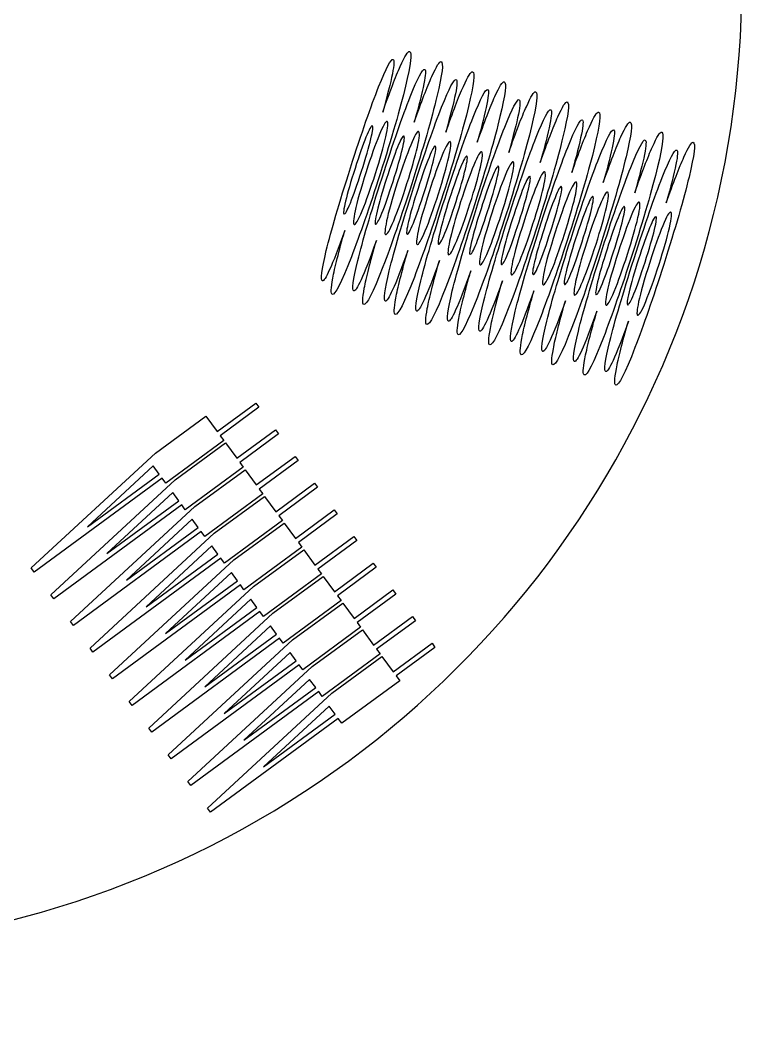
# Model space of a CAD drawing. Extents: x 6.4 to 97.6, y 202.3 to 293.5.
# Drawn here: x 64.9 to 97.62, y 202.32 to 247.92 of the extents above; entities that cross this region are included whole.
import ezdxf

# ---------------------------------------------------------------- set-up
doc = ezdxf.new("R2010")
doc.units = 0
doc.layers.add('Ebene_1', color=7, linetype='CONTINUOUS')

msp = doc.modelspace()

# ---------------------------------------------------------------- linework, layer by layer
at = {"layer": 'Ebene_1', "color": 7}
for p, q in [((79.587133, 239.126934), (79.587133, 239.126934)), ((79.587133, 239.126934), (79.587133, 239.126934)), ((80.036645, 238.655958), (80.036645, 238.655958)), ((80.036645, 238.655958), (80.036645, 238.655958)), ((81.015738, 238.66989), (81.015738, 238.66989)), ((79.620682, 238.386388), (79.620682, 238.386388)), ((79.620682, 238.386388), (79.620682, 238.386388)), ((81.46525, 238.198914), (81.46525, 238.198914)), ((82.444342, 238.212846), (82.444342, 238.212846)), ((81.049287, 237.929344), (81.049287, 237.929344)), ((82.893853, 237.74187), (82.893853, 237.74187)), ((83.872946, 237.755802), (83.872946, 237.755802)), ((82.477891, 237.4723), (82.477891, 237.4723)), ((84.322457, 237.284827), (84.322457, 237.284827)), ((85.30155, 237.298758), (85.30155, 237.298758)), ((83.906495, 237.015257), (83.906495, 237.015257)), ((85.751062, 236.827783), (85.751062, 236.827783)), ((86.730155, 236.841715), (86.730155, 236.841715)), ((85.335099, 236.558213), (85.335099, 236.558213)), ((87.179666, 236.370739), (87.179666, 236.370739)), ((88.158759, 236.384671), (88.158759, 236.384671)), ((86.763704, 236.101169), (86.763704, 236.101169)), ((88.60827, 235.913695), (88.60827, 235.913695)), ((89.587363, 235.927627), (89.587363, 235.927627)), ((88.192308, 235.644125), (88.192308, 235.644125)), ((90.036874, 235.456652), (90.036874, 235.456652)), ((91.015967, 235.470583), (91.015967, 235.470583)), ((89.620911, 235.187082), (89.620911, 235.187082)), ((91.465478, 234.999608), (91.465478, 234.999608)), ((92.444572, 235.013539), (92.444572, 235.013539)), ((91.049515, 234.730038), (91.049515, 234.730038)), ((92.894083, 234.542564), (92.894083, 234.542564)), ((92.478121, 234.272994), (92.478121, 234.272994)), ((73.830124, 229.261813), (75.588928, 230.551861)), ((73.830124, 229.261813), (75.588928, 230.551861)), ((75.724254, 230.367362), (73.96545, 229.077315)), ((75.724254, 230.367362), (73.96545, 229.077315)), ((75.588928, 230.551861), (75.724254, 230.367362)), ((75.588928, 230.551861), (75.724254, 230.367362)), ((71.039954, 228.283675), (73.320598, 229.956482)), ((71.039954, 228.283675), (73.320598, 229.956482)), ((73.320598, 229.956482), (73.830124, 229.261813)), ((73.320598, 229.956482), (73.830124, 229.261813)), ((73.96545, 229.077315), (74.127074, 228.856962)), ((73.96545, 229.077315), (74.127074, 228.856962)), ((74.717248, 228.052341), (76.476052, 229.342389)), ((76.611378, 229.15789), (74.852573, 227.867843)), ((76.476052, 229.342389), (76.611378, 229.15789)), ((74.127074, 228.856962), (71.498535, 226.928982)), ((74.127074, 228.856962), (71.498535, 226.928982)), ((71.927077, 227.074203), (74.207721, 228.74701)), ((74.207721, 228.74701), (74.717248, 228.052341)), ((65.403885, 223.080186), (71.039954, 228.283675)), ((65.403885, 223.080186), (71.039954, 228.283675)), ((75.604371, 226.842869), (77.363175, 228.132917)), ((77.363175, 228.132917), (77.498501, 227.948418)), ((70.927099, 227.708057), (67.944901, 224.945119)), ((70.927099, 227.708057), (67.944901, 224.945119)), ((71.201586, 227.333832), (70.927099, 227.708057)), ((71.201586, 227.333832), (70.927099, 227.708057)), ((75.014198, 227.64749), (72.385659, 225.71951)), ((72.814201, 225.864732), (75.094845, 227.537538)), ((74.852573, 227.867843), (75.014198, 227.64749)), ((75.094845, 227.537538), (75.604371, 226.842869)), ((77.498501, 227.948418), (75.739697, 226.658371)), ((71.336911, 227.149334), (65.538663, 222.896434)), ((71.336911, 227.149334), (65.538663, 222.896434)), ((67.944901, 224.945119), (71.201586, 227.333832)), ((67.944901, 224.945119), (71.201586, 227.333832)), ((71.498535, 226.928982), (71.336911, 227.149334)), ((71.498535, 226.928982), (71.336911, 227.149334)), ((66.291009, 221.870714), (71.927077, 227.074203)), ((75.739697, 226.658371), (75.901321, 226.438018)), ((76.491495, 225.633396), (78.250299, 226.923444)), ((78.385625, 226.738946), (76.626821, 225.448898)), ((78.250299, 226.923444), (78.385625, 226.738946)), ((71.814223, 226.498585), (68.832025, 223.735647)), ((72.088709, 226.12436), (71.814223, 226.498585)), ((75.901321, 226.438018), (73.272783, 224.510038)), ((73.701325, 224.655259), (75.981969, 226.328066)), ((75.981969, 226.328066), (76.491495, 225.633396)), ((72.224035, 225.939862), (66.425787, 221.686962)), ((67.178132, 220.661242), (72.814201, 225.864732)), ((68.832025, 223.735647), (72.088709, 226.12436)), ((72.385659, 225.71951), (72.224035, 225.939862)), ((77.378618, 224.423925), (79.137422, 225.713973)), ((79.137422, 225.713973), (79.272748, 225.529474)), ((72.701346, 225.289113), (69.719148, 222.526175)), ((72.975833, 224.914888), (72.701346, 225.289113)), ((76.626821, 225.448898), (76.788445, 225.228546)), ((79.272748, 225.529474), (77.513944, 224.239427)), ((69.719148, 222.526175), (72.975833, 224.914888)), ((76.788445, 225.228546), (74.159907, 223.300565)), ((74.588448, 223.445788), (76.869092, 225.118594)), ((76.869092, 225.118594), (77.378618, 224.423925)), ((73.111158, 224.73039), (67.31291, 220.477491)), ((68.065257, 219.451769), (73.701325, 224.655259)), ((73.272783, 224.510038), (73.111158, 224.73039)), ((78.265742, 223.214452), (80.024546, 224.5045)), ((80.024546, 224.5045), (80.159872, 224.320002)), ((73.58847, 224.079641), (70.606272, 221.316703)), ((73.862957, 223.705416), (73.58847, 224.079641)), ((77.675568, 224.019074), (75.04703, 222.091094)), ((75.475572, 222.236315), (77.756216, 223.909122)), ((77.513944, 224.239427), (77.675568, 224.019074)), ((77.756216, 223.909122), (78.265742, 223.214452)), ((80.159872, 224.320002), (78.401068, 223.029954)), ((73.998283, 223.520917), (68.200034, 219.268018)), ((68.95238, 218.242298), (74.588448, 223.445788)), ((70.606272, 221.316703), (73.862957, 223.705416)), ((74.159907, 223.300565), (73.998283, 223.520917)), ((65.538663, 222.896434), (65.403885, 223.080186)), ((65.538663, 222.896434), (65.403885, 223.080186)), ((78.401068, 223.029954), (78.562692, 222.809602)), ((79.152866, 222.004981), (80.91167, 223.295029)), ((81.046995, 223.11053), (79.288191, 221.820483)), ((80.91167, 223.295029), (81.046995, 223.11053)), ((74.475593, 222.87017), (71.493396, 220.107231)), ((74.75008, 222.495944), (74.475593, 222.87017)), ((78.562692, 222.809602), (75.934153, 220.881621)), ((76.362695, 221.026844), (78.643339, 222.699651)), ((78.643339, 222.699651), (79.152866, 222.004981)), ((74.885406, 222.311446), (69.087157, 218.058547)), ((69.839504, 217.032825), (75.475572, 222.236315)), ((71.493396, 220.107231), (74.75008, 222.495944)), ((75.04703, 222.091094), (74.885406, 222.311446)), ((80.03999, 220.795508), (81.798794, 222.085556)), ((81.798794, 222.085556), (81.934119, 221.901058)), ((66.425787, 221.686962), (66.291009, 221.870714)), ((75.362717, 221.660697), (72.38052, 218.897759)), ((75.637204, 221.286472), (75.362717, 221.660697)), ((79.288191, 221.820483), (79.449815, 221.60013)), ((81.934119, 221.901058), (80.175315, 220.61101)), ((72.38052, 218.897759), (75.637204, 221.286472)), ((79.449815, 221.60013), (76.821277, 219.67215)), ((77.249819, 219.817371), (79.530463, 221.490178)), ((79.530463, 221.490178), (80.03999, 220.795508)), ((75.77253, 221.101973), (69.974281, 216.849074)), ((70.726627, 215.823354), (76.362695, 221.026844)), ((75.934153, 220.881621), (75.77253, 221.101973)), ((80.927114, 219.586036), (82.685918, 220.876084)), ((82.685918, 220.876084), (82.821243, 220.691585)), ((67.31291, 220.477491), (67.178132, 220.661242)), ((76.24984, 220.451226), (73.267643, 217.688287)), ((76.524327, 220.077), (76.24984, 220.451226)), ((80.336939, 220.390658), (77.708401, 218.462677)), ((78.136943, 218.607898), (80.417587, 220.280705)), ((80.175315, 220.61101), (80.336939, 220.390658)), ((80.417587, 220.280705), (80.927114, 219.586036)), ((82.821243, 220.691585), (81.062439, 219.401538)), ((76.659653, 219.892502), (70.861405, 215.639603)), ((71.613751, 214.613882), (77.249819, 219.817371)), ((73.267643, 217.688287), (76.524327, 220.077)), ((76.821277, 219.67215), (76.659653, 219.892502)), ((68.200034, 219.268018), (68.065257, 219.451769)), ((81.062439, 219.401538), (81.224063, 219.181186)), ((81.814237, 218.376564), (83.573041, 219.666612)), ((83.708367, 219.482114), (81.949562, 218.192066)), ((83.573041, 219.666612), (83.708367, 219.482114)), ((77.136964, 219.241753), (74.154767, 216.478815)), ((77.411451, 218.867528), (77.136964, 219.241753)), ((81.224063, 219.181186), (78.595525, 217.253205)), ((79.024066, 217.398427), (81.30471, 219.071234)), ((81.30471, 219.071234), (81.814237, 218.376564)), ((77.546777, 218.68303), (71.748529, 214.43013)), ((72.500875, 213.404409), (78.136943, 218.607898)), ((74.154767, 216.478815), (77.411451, 218.867528)), ((77.708401, 218.462677), (77.546777, 218.68303)), ((69.087157, 218.058547), (68.95238, 218.242298)), ((78.024088, 218.032281), (75.041891, 215.269342)), ((78.298575, 217.658055), (78.024088, 218.032281)), ((82.111186, 217.971714), (79.482648, 216.043734)), ((81.949562, 218.192066), (82.111186, 217.971714)), ((75.041891, 215.269342), (78.298575, 217.658055)), ((78.433901, 217.473557), (72.635653, 213.220658)), ((73.387998, 212.194938), (79.024066, 217.398427)), ((78.595525, 217.253205), (78.433901, 217.473557)), ((69.974281, 216.849074), (69.839504, 217.032825)), ((78.911211, 216.822809), (75.929014, 214.059871)), ((79.185698, 216.448584), (78.911211, 216.822809)), ((79.321024, 216.264086), (73.522776, 212.011186)), ((75.929014, 214.059871), (79.185698, 216.448584)), ((79.482648, 216.043734), (79.321024, 216.264086)), ((70.861405, 215.639603), (70.726627, 215.823354)), ((71.748529, 214.43013), (71.613751, 214.613882)), ((72.635653, 213.220658), (72.500875, 213.404409)), ((73.522776, 212.011186), (73.387998, 212.194938))]:
    msp.add_line(p, q, dxfattribs=at)
for points in [[(70.541068, 209.111516), (86.935258, 215.902212), (97.624554, 231.899874), (97.624554, 249.644817)], [(82.136593, 245.823306), (82.346734, 246.292949), (82.48735, 246.516398), (82.558442, 246.493654)], [(82.136593, 245.823306), (82.346734, 246.292949), (82.48735, 246.516398), (82.558442, 246.493654)], [(82.558442, 246.493654), (82.675773, 246.456117), (82.612896, 245.930973), (82.36981, 244.918223)], [(82.558442, 246.493654), (82.675773, 246.456117), (82.612896, 245.930973), (82.36981, 244.918223)], [(81.153442, 244.892129), (81.497692, 245.755075), (81.717212, 246.171385), (81.812002, 246.14106)], [(81.153442, 244.892129), (81.497692, 245.755075), (81.717212, 246.171385), (81.812002, 246.14106)], [(81.337031, 243.751263), (81.662365, 244.670591), (81.928886, 245.361272), (82.136593, 245.823306)], [(81.337031, 243.751263), (81.662365, 244.670591), (81.928886, 245.361272), (82.136593, 245.823306)], [(81.812002, 246.14106), (81.870956, 246.122199), (81.859038, 245.903714), (81.776246, 245.485605)], [(81.812002, 246.14106), (81.870956, 246.122199), (81.859038, 245.903714), (81.776246, 245.485605)], [(83.565197, 245.366262), (83.775338, 245.835905), (83.915955, 246.059354), (83.987047, 246.03661)], [(83.987047, 246.03661), (84.104378, 245.999073), (84.0415, 245.47393), (83.798415, 244.461179)], [(81.776246, 245.485605), (81.692876, 245.067678), (81.546471, 244.489564), (81.337031, 243.751263)], [(81.776246, 245.485605), (81.692876, 245.067678), (81.546471, 244.489564), (81.337031, 243.751263)], [(82.582046, 244.435085), (82.926297, 245.298031), (83.145817, 245.714341), (83.240606, 245.684016)], [(82.765635, 243.294219), (83.09097, 244.213547), (83.35749, 244.904228), (83.565197, 245.366262)], [(83.240606, 245.684016), (83.299561, 245.665155), (83.287642, 245.44667), (83.204851, 245.028562)], [(84.993801, 244.909218), (85.203942, 245.378861), (85.344559, 245.602311), (85.415651, 245.579567)], [(85.415651, 245.579567), (85.532981, 245.54203), (85.470104, 245.016886), (85.227019, 244.004135)], [(79.87749, 241.223469), (80.386308, 242.813905), (80.811625, 244.036792), (81.153442, 244.892129)], [(79.87749, 241.223469), (80.386308, 242.813905), (80.811625, 244.036792), (81.153442, 244.892129)], [(82.36981, 244.918223), (82.129159, 243.913081), (81.74712, 242.592461), (81.223695, 240.956364)], [(82.36981, 244.918223), (82.129159, 243.913081), (81.74712, 242.592461), (81.223695, 240.956364)], [(83.204851, 245.028562), (83.12148, 244.610635), (82.975075, 244.03252), (82.765635, 243.294219)], [(84.01065, 243.978041), (84.354901, 244.840987), (84.574421, 245.257298), (84.66921, 245.226972)], [(84.194239, 242.837175), (84.519574, 243.756503), (84.786094, 244.447184), (84.993801, 244.909218)], [(84.66921, 245.226972), (84.728165, 245.208111), (84.716246, 244.989627), (84.633455, 244.571518)], [(86.422405, 244.452174), (86.632546, 244.921817), (86.773162, 245.145267), (86.844254, 245.122523)], [(86.844254, 245.122523), (86.961585, 245.084986), (86.898708, 244.559842), (86.655623, 243.547091)], [(81.306095, 240.766425), (81.814913, 242.356861), (82.24023, 243.579748), (82.582046, 244.435085)], [(83.798415, 244.461179), (83.557763, 243.456037), (83.175725, 242.135417), (82.652299, 240.49932)], [(84.633455, 244.571518), (84.550084, 244.153591), (84.403679, 243.575477), (84.194239, 242.837175)], [(85.439254, 243.520998), (85.783504, 244.383944), (86.003025, 244.800254), (86.097814, 244.769929)], [(85.622843, 242.380131), (85.948177, 243.29946), (86.214698, 243.990141), (86.422405, 244.452174)], [(86.097814, 244.769929), (86.156768, 244.751068), (86.14485, 244.532583), (86.062059, 244.114474)], [(87.851009, 243.995131), (88.06115, 244.464774), (88.201767, 244.688223), (88.272859, 244.665479)], [(88.272859, 244.665479), (88.39019, 244.627942), (88.327313, 244.102798), (88.084227, 243.090047)], [(82.734699, 240.309381), (83.243516, 241.899818), (83.668833, 243.122704), (84.01065, 243.978041)], [(85.227019, 244.004135), (84.986367, 242.998993), (84.604329, 241.678374), (84.080903, 240.042277)], [(86.062059, 244.114474), (85.978688, 243.696547), (85.832283, 243.118433), (85.622843, 242.380131)], [(86.867858, 243.063954), (87.212109, 243.9269), (87.431629, 244.34321), (87.526419, 244.312885)], [(87.051448, 241.923088), (87.376782, 242.842416), (87.643303, 243.533097), (87.851009, 243.995131)], [(87.526419, 244.312885), (87.585373, 244.294024), (87.573454, 244.075539), (87.490663, 243.65743)], [(89.279614, 243.538087), (89.489755, 244.00773), (89.630372, 244.231179), (89.701464, 244.208435)], [(89.701464, 244.208435), (89.818794, 244.170898), (89.755917, 243.645754), (89.512832, 242.633003)], [(84.163302, 239.852337), (84.67212, 241.442774), (85.097437, 242.665661), (85.439254, 243.520998)], [(86.655623, 243.547091), (86.414971, 242.541949), (86.032933, 241.22133), (85.509507, 239.585233)], [(87.490663, 243.65743), (87.407293, 243.239503), (87.260887, 242.661389), (87.051448, 241.923088)], [(88.296463, 242.60691), (88.640714, 243.469856), (88.860234, 243.886166), (88.955023, 243.855841)], [(88.480052, 241.466044), (88.805387, 242.385372), (89.071907, 243.076053), (89.279614, 243.538087)], [(88.955023, 243.855841), (89.013977, 243.83698), (89.002059, 243.618495), (88.919268, 243.200386)], [(90.708218, 243.081043), (90.918359, 243.550686), (91.058975, 243.774135), (91.130067, 243.751391)], [(91.130067, 243.751391), (91.247398, 243.713855), (91.184521, 243.188711), (90.941435, 242.17596)], [(80.864398, 243.12233), (80.818737, 243.136937), (80.723895, 242.965953), (80.579873, 242.609376)], [(80.864398, 243.12233), (80.818737, 243.136937), (80.723895, 242.965953), (80.579873, 242.609376)], [(80.803553, 242.537816), (80.892667, 242.911959), (80.912949, 243.106797), (80.864398, 243.12233)], [(80.803553, 242.537816), (80.892667, 242.911959), (80.912949, 243.106797), (80.864398, 243.12233)], [(81.532833, 243.323704), (81.473301, 243.34275), (81.355016, 243.137323), (81.177978, 242.707424)], [(81.532833, 243.323704), (81.473301, 243.34275), (81.355016, 243.137323), (81.177978, 242.707424)], [(81.481603, 242.622868), (81.583959, 243.068273), (81.601035, 243.301885), (81.532833, 243.323704)], [(81.481603, 242.622868), (81.583959, 243.068273), (81.601035, 243.301885), (81.532833, 243.323704)], [(85.591907, 239.395294), (86.100725, 240.98573), (86.526042, 242.208617), (86.867858, 243.063954)], [(88.084227, 243.090047), (87.843576, 242.084906), (87.461537, 240.764286), (86.938112, 239.128189)], [(88.919268, 243.200386), (88.835897, 242.782459), (88.689492, 242.204345), (88.480052, 241.466044)], [(89.725067, 242.149866), (90.069317, 243.012812), (90.288838, 243.429123), (90.383627, 243.398797)], [(89.908656, 241.009), (90.23399, 241.928328), (90.500511, 242.619009), (90.708218, 243.081043)], [(90.383627, 243.398797), (90.442582, 243.379936), (90.430663, 243.161451), (90.347871, 242.743343)], [(92.136822, 242.623999), (92.346963, 243.093642), (92.487579, 243.317092), (92.558671, 243.294348)], [(92.558671, 243.294348), (92.676002, 243.256811), (92.613125, 242.731667), (92.370039, 241.718916)], [(80.579873, 242.609376), (80.437706, 242.260593), (80.271676, 241.789422), (80.081782, 241.195861)], [(80.579873, 242.609376), (80.437706, 242.260593), (80.271676, 241.789422), (80.081782, 241.195861)], [(81.177978, 242.707424), (81.000362, 242.277709), (80.803217, 241.724217), (80.586543, 241.046948)], [(81.177978, 242.707424), (81.000362, 242.277709), (80.803217, 241.724217), (80.586543, 241.046948)], [(81.009496, 240.961967), (81.221301, 241.624015), (81.37867, 242.177649), (81.481603, 242.622868)], [(81.009496, 240.961967), (81.221301, 241.624015), (81.37867, 242.177649), (81.481603, 242.622868)], [(82.293003, 242.665286), (82.247342, 242.679894), (82.1525, 242.508909), (82.008477, 242.152332)], [(82.232157, 242.080772), (82.321272, 242.454915), (82.341553, 242.649753), (82.293003, 242.665286)], [(82.961437, 242.866661), (82.901905, 242.885706), (82.78362, 242.680279), (82.606582, 242.25038)], [(82.910208, 242.165825), (83.012563, 242.611229), (83.02964, 242.844841), (82.961437, 242.866661)], [(87.020512, 238.93825), (87.529329, 240.528686), (87.954646, 241.751573), (88.296463, 242.60691)], [(89.512832, 242.633003), (89.27218, 241.627862), (88.890142, 240.307242), (88.366716, 238.671145)], [(90.347871, 242.743343), (90.264501, 242.325416), (90.118096, 241.747302), (89.908656, 241.009)], [(91.153671, 241.692823), (91.497921, 242.555769), (91.717441, 242.972079), (91.812231, 242.941754)], [(91.33726, 240.551956), (91.662594, 241.471284), (91.929115, 242.161965), (92.136822, 242.623999)], [(91.812231, 242.941754), (91.871185, 242.922893), (91.859267, 242.704408), (91.776475, 242.286299)], [(93.565425, 242.166956), (93.775567, 242.636599), (93.916183, 242.860048), (93.987275, 242.837304)], [(93.987275, 242.837304), (94.104606, 242.799767), (94.041729, 242.274623), (93.798643, 241.261872)], [(80.376869, 241.063706), (80.571632, 241.672487), (80.71386, 242.163857), (80.803553, 242.537816)], [(80.376869, 241.063706), (80.571632, 241.672487), (80.71386, 242.163857), (80.803553, 242.537816)], [(82.008477, 242.152332), (81.866311, 241.803549), (81.70028, 241.332378), (81.510387, 240.738817)], [(82.606582, 242.25038), (82.428967, 241.820665), (82.231822, 241.267173), (82.015148, 240.589904)], [(82.438101, 240.504923), (82.649906, 241.166971), (82.807274, 241.720605), (82.910208, 242.165825)], [(83.721606, 242.208242), (83.675946, 242.22285), (83.581104, 242.051865), (83.437081, 241.695289)], [(83.660761, 241.623728), (83.749875, 241.997871), (83.770157, 242.192709), (83.721606, 242.208242)], [(84.390041, 242.409617), (84.330509, 242.428663), (84.212224, 242.223236), (84.035186, 241.793336)], [(84.338811, 241.708781), (84.441167, 242.154185), (84.458243, 242.387797), (84.390041, 242.409617)], [(88.449115, 238.481206), (88.957933, 240.071643), (89.38325, 241.294529), (89.725067, 242.149866)], [(90.941435, 242.17596), (90.700784, 241.170818), (90.318746, 239.850199), (89.79532, 238.214102)], [(91.776475, 242.286299), (91.693105, 241.868372), (91.5467, 241.290258), (91.33726, 240.551956)], [(92.582274, 241.235779), (92.926525, 242.098725), (93.146045, 242.515035), (93.240835, 242.48471)], [(92.765864, 240.094913), (93.091198, 241.014241), (93.357719, 241.704922), (93.565425, 242.166956)], [(93.240835, 242.48471), (93.299789, 242.465849), (93.287871, 242.247364), (93.205079, 241.829255)], [(94.994031, 241.709912), (95.204172, 242.179555), (95.344788, 242.403004), (95.41588, 242.38026)], [(95.41588, 242.38026), (95.533211, 242.342723), (95.470334, 241.817579), (95.227248, 240.804828)], [(81.805474, 240.606662), (82.000237, 241.215443), (82.142465, 241.706813), (82.232157, 242.080772)], [(83.437081, 241.695289), (83.294914, 241.346506), (83.128884, 240.875334), (82.93899, 240.281774)], [(84.035186, 241.793336), (83.85757, 241.363621), (83.660426, 240.810129), (83.443751, 240.13286)], [(83.866705, 240.04788), (84.078509, 240.709927), (84.235878, 241.263561), (84.338811, 241.708781)], [(85.15021, 241.751198), (85.10455, 241.765806), (85.009708, 241.594822), (84.865685, 241.238245)], [(85.089365, 241.166684), (85.178479, 241.540828), (85.198761, 241.735666), (85.15021, 241.751198)], [(85.818645, 241.952573), (85.759113, 241.971619), (85.640828, 241.766192), (85.46379, 241.336292)], [(85.767415, 241.251737), (85.869771, 241.697142), (85.886847, 241.930754), (85.818645, 241.952573)], [(89.877719, 238.024162), (90.386537, 239.614599), (90.811854, 240.837486), (91.153671, 241.692823)], [(92.370039, 241.718916), (92.129388, 240.713774), (91.747349, 239.393155), (91.223924, 237.757058)], [(93.205079, 241.829255), (93.121709, 241.411328), (92.975304, 240.833214), (92.765864, 240.094913)], [(94.01088, 240.778735), (94.35513, 241.641681), (94.574651, 242.057991), (94.66944, 242.027666)], [(94.194469, 239.637868), (94.519803, 240.557197), (94.786324, 241.247878), (94.994031, 241.709912)], [(94.66944, 242.027666), (94.728394, 242.008805), (94.716476, 241.79032), (94.633684, 241.372211)], [(78.779769, 237.472625), (78.997896, 238.36753), (79.363803, 239.617811), (79.87749, 241.223469)], [(78.779769, 237.472625), (78.997896, 238.36753), (79.363803, 239.617811), (79.87749, 241.223469)], [(83.234077, 240.149618), (83.428841, 240.7584), (83.571069, 241.24977), (83.660761, 241.623728)], [(84.865685, 241.238245), (84.723518, 240.889462), (84.557488, 240.41829), (84.367594, 239.82473)], [(85.46379, 241.336292), (85.286174, 240.906577), (85.089029, 240.353086), (84.872355, 239.675817)], [(85.295309, 239.590836), (85.507113, 240.252884), (85.664482, 240.806518), (85.767415, 241.251737)], [(86.578815, 241.294154), (86.533154, 241.308762), (86.438312, 241.137778), (86.294289, 240.781201)], [(86.517969, 240.709641), (86.607084, 241.083784), (86.627366, 241.278622), (86.578815, 241.294154)], [(87.24725, 241.495529), (87.187717, 241.514575), (87.069432, 241.309148), (86.892394, 240.879248)], [(87.19602, 240.794693), (87.298375, 241.240098), (87.315452, 241.47371), (87.24725, 241.495529)], [(91.306323, 237.567119), (91.815141, 239.157555), (92.240458, 240.380442), (92.582274, 241.235779)], [(93.798643, 241.261872), (93.557992, 240.256731), (93.175953, 238.936111), (92.652528, 237.300014)], [(94.633684, 241.372211), (94.550314, 240.954284), (94.403909, 240.37617), (94.194469, 239.637868)], [(80.081782, 241.195861), (79.884584, 240.579471), (79.741428, 240.084204), (79.652314, 239.71006)], [(80.081782, 241.195861), (79.884584, 240.579471), (79.741428, 240.084204), (79.652314, 239.71006)], [(79.872343, 239.627086), (80.016365, 239.983663), (80.184541, 240.462536), (80.376869, 241.063706)], [(79.872343, 239.627086), (80.016365, 239.983663), (80.184541, 240.462536), (80.376869, 241.063706)], [(81.223695, 240.956364), (80.736788, 239.434415), (80.301093, 238.1771), (79.916612, 237.184418)], [(81.223695, 240.956364), (80.736788, 239.434415), (80.301093, 238.1771), (79.916612, 237.184418)], [(80.586543, 241.046948), (80.335786, 240.263143), (80.168845, 239.670627), (80.08572, 239.269401)], [(80.586543, 241.046948), (80.335786, 240.263143), (80.168845, 239.670627), (80.08572, 239.269401)], [(80.208374, 237.015581), (80.4265, 237.910486), (80.792407, 239.160767), (81.306095, 240.766425)], [(80.409023, 239.279215), (80.592665, 239.723781), (80.792822, 240.284698), (81.009496, 240.961967)], [(80.409023, 239.279215), (80.592665, 239.723781), (80.792822, 240.284698), (81.009496, 240.961967)], [(84.662681, 239.692575), (84.857445, 240.301356), (84.999673, 240.792726), (85.089365, 241.166684)], [(86.294289, 240.781201), (86.152123, 240.432418), (85.986093, 239.961246), (85.796199, 239.367686)], [(86.892394, 240.879248), (86.714779, 240.449534), (86.517634, 239.896042), (86.30096, 239.218773)], [(86.723913, 239.133792), (86.935718, 239.79584), (87.093087, 240.349474), (87.19602, 240.794693)], [(88.007419, 240.837111), (87.961759, 240.851718), (87.866917, 240.680734), (87.722894, 240.324157)], [(87.946574, 240.252597), (88.035688, 240.62674), (88.05597, 240.821578), (88.007419, 240.837111)], [(88.675854, 241.038485), (88.616322, 241.057531), (88.498037, 240.852104), (88.320999, 240.422205)], [(88.624624, 240.337649), (88.72698, 240.783054), (88.744057, 241.016666), (88.675854, 241.038485)], [(92.734928, 237.110075), (93.243746, 238.700511), (93.669063, 239.923398), (94.01088, 240.778735)], [(95.227248, 240.804828), (94.986597, 239.799687), (94.604559, 238.479067), (94.081133, 236.84297)], [(81.510387, 240.738817), (81.313189, 240.122427), (81.170033, 239.62716), (81.080918, 239.253017)], [(81.300947, 239.170043), (81.44497, 239.526619), (81.613146, 240.005493), (81.805474, 240.606662)], [(82.652299, 240.49932), (82.165392, 238.977371), (81.729698, 237.720056), (81.345216, 236.727374)], [(82.015148, 240.589904), (81.76439, 239.806099), (81.597449, 239.213584), (81.514324, 238.812357)], [(81.636978, 236.558537), (81.855104, 237.453442), (82.221011, 238.703723), (82.734699, 240.309381)], [(81.837628, 238.822171), (82.021269, 239.266737), (82.221427, 239.827654), (82.438101, 240.504923)], [(86.091286, 239.235531), (86.286049, 239.844312), (86.428277, 240.335682), (86.517969, 240.709641)], [(87.722894, 240.324157), (87.580727, 239.975374), (87.414697, 239.504203), (87.224803, 238.910642)], [(88.320999, 240.422205), (88.143383, 239.99249), (87.946239, 239.438998), (87.729564, 238.761729)], [(88.152518, 238.676748), (88.364322, 239.338796), (88.521691, 239.89243), (88.624624, 240.337649)], [(89.436023, 240.380067), (89.390362, 240.394675), (89.295521, 240.22369), (89.151498, 239.867113)], [(89.375178, 239.795553), (89.464292, 240.169696), (89.484574, 240.364534), (89.436023, 240.380067)], [(90.104458, 240.581442), (90.044926, 240.600487), (89.926641, 240.39506), (89.749603, 239.965161)], [(90.053229, 239.880606), (90.155584, 240.32601), (90.17266, 240.559622), (90.104458, 240.581442)], [(82.93899, 240.281774), (82.741793, 239.665383), (82.598637, 239.170116), (82.509522, 238.795973)], [(82.729551, 238.712999), (82.873574, 239.069576), (83.041749, 239.548449), (83.234077, 240.149618)], [(84.080903, 240.042277), (83.593996, 238.520328), (83.158302, 237.263012), (82.77382, 236.270331)], [(83.443751, 240.13286), (83.192994, 239.349056), (83.026053, 238.75654), (82.942928, 238.355313)], [(83.065581, 236.101494), (83.283708, 236.996398), (83.649615, 238.24668), (84.163302, 239.852337)], [(83.266232, 238.365127), (83.449873, 238.809693), (83.650031, 239.370611), (83.866705, 240.04788)], [(87.51989, 238.778487), (87.714654, 239.387268), (87.856882, 239.878638), (87.946574, 240.252597)], [(89.151498, 239.867113), (89.009331, 239.518331), (88.843301, 239.047159), (88.653407, 238.453599)], [(89.749603, 239.965161), (89.571987, 239.535446), (89.374842, 238.981954), (89.158168, 238.304685)], [(89.581122, 238.219705), (89.792926, 238.881752), (89.950295, 239.435386), (90.053229, 239.880606)], [(90.864627, 239.923023), (90.818966, 239.937631), (90.724125, 239.766647), (90.580102, 239.41007)], [(90.803782, 239.338509), (90.892896, 239.712653), (90.913178, 239.907491), (90.864627, 239.923023)], [(91.533062, 240.124398), (91.47353, 240.143444), (91.355245, 239.938017), (91.178207, 239.508117)], [(91.481832, 239.423562), (91.584188, 239.868966), (91.601264, 240.102578), (91.533062, 240.124398)], [(79.652314, 239.71006), (79.563199, 239.335917), (79.541473, 239.141541), (79.587133, 239.126934)], [(79.652314, 239.71006), (79.563199, 239.335917), (79.541473, 239.141541), (79.587133, 239.126934)], [(79.587133, 239.126934), (79.635684, 239.111401), (79.730754, 239.278119), (79.872343, 239.627086)], [(79.587133, 239.126934), (79.635684, 239.111401), (79.730754, 239.278119), (79.872343, 239.627086)], [(84.367594, 239.82473), (84.170397, 239.20834), (84.027241, 238.713073), (83.938126, 238.338929)], [(84.158155, 238.255955), (84.302178, 238.612532), (84.470353, 239.091405), (84.662681, 239.692575)], [(85.509507, 239.585233), (85.0226, 238.063284), (84.586906, 236.805969), (84.202424, 235.813287)], [(84.872355, 239.675817), (84.621598, 238.892012), (84.454657, 238.299496), (84.371532, 237.89827)], [(84.494186, 235.64445), (84.712313, 236.539355), (85.07822, 237.789636), (85.591907, 239.395294)], [(84.694836, 237.908083), (84.878477, 238.352649), (85.078635, 238.913567), (85.295309, 239.590836)], [(88.948494, 238.321443), (89.143258, 238.930225), (89.285485, 239.421595), (89.375178, 239.795553)], [(90.580102, 239.41007), (90.437935, 239.061287), (90.271905, 238.590115), (90.082011, 237.996555)], [(91.178207, 239.508117), (91.000591, 239.078402), (90.803446, 238.52491), (90.586772, 237.847641)], [(91.009725, 237.762661), (91.22153, 238.424709), (91.378899, 238.978342), (91.481832, 239.423562)], [(92.293231, 239.46598), (92.24757, 239.480587), (92.152728, 239.309603), (92.008705, 238.953026)], [(92.232386, 238.881466), (92.3215, 239.255609), (92.341782, 239.450447), (92.293231, 239.46598)], [(92.961666, 239.667354), (92.902134, 239.6864), (92.783848, 239.480973), (92.606811, 239.051073)], [(92.910436, 238.966518), (93.012791, 239.411923), (93.029868, 239.645535), (92.961666, 239.667354)], [(80.08572, 239.269401), (80.00503, 238.875787), (79.988672, 238.671306), (80.036645, 238.655958)], [(80.08572, 239.269401), (80.00503, 238.875787), (79.988672, 238.671306), (80.036645, 238.655958)], [(80.036645, 238.655958), (80.103691, 238.634508), (80.227817, 238.842261), (80.409023, 239.279215)], [(80.036645, 238.655958), (80.103691, 238.634508), (80.227817, 238.842261), (80.409023, 239.279215)], [(81.080918, 239.253017), (80.991804, 238.878873), (80.970077, 238.684498), (81.015738, 238.66989)], [(81.015738, 238.66989), (81.064289, 238.654357), (81.159358, 238.821075), (81.300947, 239.170043)], [(85.796199, 239.367686), (85.599001, 238.751296), (85.455845, 238.256029), (85.366731, 237.881885)], [(85.586759, 237.798911), (85.730782, 238.155488), (85.898958, 238.634361), (86.091286, 239.235531)], [(86.938112, 239.128189), (86.451205, 237.60624), (86.01551, 236.348925), (85.631028, 235.356243)], [(86.30096, 239.218773), (86.050202, 238.434968), (85.883261, 237.842452), (85.800137, 237.441226)], [(85.922791, 235.187406), (86.140917, 236.082311), (86.506824, 237.332592), (87.020512, 238.93825)], [(86.12344, 237.451039), (86.307081, 237.895606), (86.507239, 238.456523), (86.723913, 239.133792)], [(90.377098, 237.864399), (90.571861, 238.473181), (90.714089, 238.964551), (90.803782, 239.338509)], [(92.008705, 238.953026), (91.866539, 238.604243), (91.700509, 238.133072), (91.510615, 237.539511)], [(92.606811, 239.051073), (92.429195, 238.621359), (92.23205, 238.067867), (92.015376, 237.390598)], [(92.438329, 237.305617), (92.650134, 237.967665), (92.807503, 238.521299), (92.910436, 238.966518)], [(93.721836, 239.008935), (93.676175, 239.023543), (93.581334, 238.852559), (93.437311, 238.495982)], [(93.660991, 238.424422), (93.750105, 238.798565), (93.770387, 238.993403), (93.721836, 239.008935)], [(94.390271, 239.21031), (94.330739, 239.229356), (94.212454, 239.023929), (94.035416, 238.594029)], [(94.339041, 238.509474), (94.441397, 238.954879), (94.458473, 239.188491), (94.390271, 239.21031)], [(81.514324, 238.812357), (81.433635, 238.418743), (81.417277, 238.214262), (81.46525, 238.198914)], [(81.46525, 238.198914), (81.532296, 238.177464), (81.656422, 238.385217), (81.837628, 238.822171)], [(82.509522, 238.795973), (82.420408, 238.42183), (82.398681, 238.227454), (82.444342, 238.212846)], [(82.444342, 238.212846), (82.492893, 238.197313), (82.587962, 238.364031), (82.729551, 238.712999)], [(87.224803, 238.910642), (87.027606, 238.294252), (86.88445, 237.798985), (86.795335, 237.424841)], [(87.015364, 237.341867), (87.159387, 237.698444), (87.327562, 238.177317), (87.51989, 238.778487)], [(88.366716, 238.671145), (87.879809, 237.149196), (87.444115, 235.891881), (87.059633, 234.899199)], [(87.729564, 238.761729), (87.478807, 237.977924), (87.311866, 237.385408), (87.228741, 236.984182)], [(87.351394, 234.730362), (87.569521, 235.625267), (87.935428, 236.875548), (88.449115, 238.481206)], [(87.552045, 236.993996), (87.735686, 237.438562), (87.935844, 237.999479), (88.152518, 238.676748)], [(91.805702, 237.407356), (92.000465, 238.016137), (92.142693, 238.507507), (92.232386, 238.881466)], [(93.437311, 238.495982), (93.295144, 238.147199), (93.129114, 237.676027), (92.93922, 237.082467)], [(94.035416, 238.594029), (93.8578, 238.164315), (93.660655, 237.610823), (93.443981, 236.933554)], [(93.866935, 236.848573), (94.078739, 237.510621), (94.236108, 238.064255), (94.339041, 238.509474)], [(79.620682, 238.386388), (79.328731, 237.565432), (79.098773, 236.972107), (78.930808, 236.606415)], [(79.620682, 238.386388), (79.328731, 237.565432), (79.098773, 236.972107), (78.930808, 236.606415)], [(79.074961, 236.220554), (79.160801, 236.688021), (79.342708, 237.409966), (79.620682, 238.386388)], [(79.074961, 236.220554), (79.160801, 236.688021), (79.342708, 237.409966), (79.620682, 238.386388)], [(82.942928, 238.355313), (82.862239, 237.961699), (82.845881, 237.757218), (82.893853, 237.74187)], [(82.893853, 237.74187), (82.9609, 237.720421), (83.085026, 237.928173), (83.266232, 238.365127)], [(83.938126, 238.338929), (83.849012, 237.964786), (83.827285, 237.77041), (83.872946, 237.755802)], [(83.872946, 237.755802), (83.921496, 237.74027), (84.016566, 237.906987), (84.158155, 238.255955)], [(88.653407, 238.453599), (88.45621, 237.837208), (88.313053, 237.341941), (88.223939, 236.967798)], [(88.443968, 236.884824), (88.587991, 237.241401), (88.756166, 237.720274), (88.948494, 238.321443)], [(89.79532, 238.214102), (89.308413, 236.692153), (88.872719, 235.434837), (88.488237, 234.442155)], [(89.158168, 238.304685), (88.907411, 237.52088), (88.74047, 236.928365), (88.657345, 236.527138)], [(88.779998, 234.273319), (88.998125, 235.168223), (89.364032, 236.418505), (89.877719, 238.024162)], [(88.980649, 236.536952), (89.16429, 236.981518), (89.364447, 237.542436), (89.581122, 238.219705)], [(93.234307, 236.950312), (93.429071, 237.559093), (93.571298, 238.050463), (93.660991, 238.424422)], [(81.049287, 237.929344), (80.757335, 237.108388), (80.527377, 236.515063), (80.359412, 236.149371)], [(80.503566, 235.76351), (80.589405, 236.230977), (80.771312, 236.952922), (81.049287, 237.929344)], [(84.371532, 237.89827), (84.290843, 237.504655), (84.274485, 237.300174), (84.322457, 237.284827)], [(84.322457, 237.284827), (84.389503, 237.263377), (84.51363, 237.471129), (84.694836, 237.908083)], [(85.366731, 237.881885), (85.277616, 237.507742), (85.255889, 237.313366), (85.30155, 237.298758)], [(85.30155, 237.298758), (85.350101, 237.283226), (85.445171, 237.449944), (85.586759, 237.798911)], [(90.082011, 237.996555), (89.884813, 237.380164), (89.741657, 236.884897), (89.652543, 236.510754)], [(89.872572, 236.42778), (90.016594, 236.784357), (90.18477, 237.26323), (90.377098, 237.864399)], [(91.223924, 237.757058), (90.737017, 236.235109), (90.301322, 234.977794), (89.916841, 233.985112)], [(90.586772, 237.847641), (90.336015, 237.063837), (90.169074, 236.471321), (90.085949, 236.070095)], [(90.409252, 236.079908), (90.592894, 236.524474), (90.793051, 237.085392), (91.009725, 237.762661)], [(78.598413, 236.096189), (78.503624, 236.126514), (78.564076, 236.585326), (78.779769, 237.472625)], [(78.598413, 236.096189), (78.503624, 236.126514), (78.564076, 236.585326), (78.779769, 237.472625)], [(79.916612, 237.184418), (79.46272, 236.012617), (79.173351, 235.446687), (79.048507, 235.486628)], [(79.916612, 237.184418), (79.46272, 236.012617), (79.173351, 235.446687), (79.048507, 235.486628)], [(82.477891, 237.4723), (82.185939, 236.651344), (81.955981, 236.05802), (81.788016, 235.692327)], [(81.93217, 235.306466), (82.018009, 235.773933), (82.199916, 236.495878), (82.477891, 237.4723)], [(85.800137, 237.441226), (85.719447, 237.047611), (85.703089, 236.84313), (85.751062, 236.827783)], [(85.751062, 236.827783), (85.818108, 236.806333), (85.942234, 237.014085), (86.12344, 237.451039)], [(86.795335, 237.424841), (86.706221, 237.050698), (86.684494, 236.856322), (86.730155, 236.841715)], [(86.730155, 236.841715), (86.778706, 236.826182), (86.873775, 236.9929), (87.015364, 237.341867)], [(90.208602, 233.816275), (90.426729, 234.71118), (90.792636, 235.961461), (91.306323, 237.567119)], [(91.510615, 237.539511), (91.313417, 236.923121), (91.170261, 236.427854), (91.081147, 236.05371)], [(91.301175, 235.970736), (91.445198, 236.327313), (91.613374, 236.806186), (91.805702, 237.407356)], [(92.652528, 237.300014), (92.165621, 235.778065), (91.729926, 234.52075), (91.345444, 233.528068)], [(92.015376, 237.390598), (91.764619, 236.606793), (91.597677, 236.014277), (91.514553, 235.613051)], [(91.837856, 235.622864), (92.021497, 236.067431), (92.221655, 236.628348), (92.438329, 237.305617)], [(80.027018, 235.639145), (79.932228, 235.66947), (79.99268, 236.128282), (80.208374, 237.015581)], [(81.345216, 236.727374), (80.891324, 235.555573), (80.601956, 234.989643), (80.477111, 235.029584)], [(83.906495, 237.015257), (83.614543, 236.194301), (83.384585, 235.600976), (83.21662, 235.235283)], [(83.360774, 234.849422), (83.446613, 235.31689), (83.62852, 236.038835), (83.906495, 237.015257)], [(87.228741, 236.984182), (87.148052, 236.590568), (87.131694, 236.386087), (87.179666, 236.370739)], [(87.179666, 236.370739), (87.246713, 236.349289), (87.370839, 236.557042), (87.552045, 236.993996)], [(88.223939, 236.967798), (88.134825, 236.593654), (88.113098, 236.399279), (88.158759, 236.384671)], [(88.158759, 236.384671), (88.207309, 236.369138), (88.302379, 236.535856), (88.443968, 236.884824)], [(91.637207, 233.359231), (91.855334, 234.254136), (92.221241, 235.504417), (92.734928, 237.110075)], [(92.93922, 237.082467), (92.742022, 236.466077), (92.598866, 235.97081), (92.509752, 235.596666)], [(92.729781, 235.513692), (92.873804, 235.870269), (93.041979, 236.349142), (93.234307, 236.950312)], [(94.081133, 236.84297), (93.594226, 235.321021), (93.158532, 234.063706), (92.77405, 233.071024)], [(93.443981, 236.933554), (93.193224, 236.149749), (93.026283, 235.557233), (92.943158, 235.156007)], [(93.266461, 235.16582), (93.450103, 235.610387), (93.65026, 236.171304), (93.866935, 236.848573)], [(78.930808, 236.606415), (78.764698, 236.248512), (78.6539, 236.078437), (78.598413, 236.096189)], [(78.930808, 236.606415), (78.764698, 236.248512), (78.6539, 236.078437), (78.598413, 236.096189)], [(79.048507, 235.486628), (78.979726, 235.508632), (78.988544, 235.753274), (79.074961, 236.220554)], [(79.048507, 235.486628), (78.979726, 235.508632), (78.988544, 235.753274), (79.074961, 236.220554)], [(81.455622, 235.182101), (81.360832, 235.212426), (81.421284, 235.671238), (81.636978, 236.558537)], [(82.77382, 236.270331), (82.319928, 235.09853), (82.03056, 234.5326), (81.905715, 234.572541)], [(85.335099, 236.558213), (85.043148, 235.737257), (84.813189, 235.143932), (84.645224, 234.778239)], [(84.789378, 234.392378), (84.875217, 234.859846), (85.057124, 235.581791), (85.335099, 236.558213)], [(88.657345, 236.527138), (88.576656, 236.133524), (88.560298, 235.929043), (88.60827, 235.913695)], [(88.60827, 235.913695), (88.675316, 235.892246), (88.799443, 236.099998), (88.980649, 236.536952)], [(89.652543, 236.510754), (89.563429, 236.136611), (89.541702, 235.942235), (89.587363, 235.927627)], [(89.587363, 235.927627), (89.635913, 235.912095), (89.730983, 236.078812), (89.872572, 236.42778)], [(80.359412, 236.149371), (80.193302, 235.791469), (80.082504, 235.621393), (80.027018, 235.639145)], [(80.477111, 235.029584), (80.408331, 235.051589), (80.417149, 235.29623), (80.503566, 235.76351)], [(82.884226, 234.725057), (82.789436, 234.755383), (82.849888, 235.214195), (83.065581, 236.101494)], [(84.202424, 235.813287), (83.748532, 234.641486), (83.459164, 234.075556), (83.334319, 234.115497)], [(86.763704, 236.101169), (86.471752, 235.280213), (86.241794, 234.686888), (86.073829, 234.321195)], [(86.217983, 233.935335), (86.303822, 234.402802), (86.485729, 235.124747), (86.763704, 236.101169)], [(90.085949, 236.070095), (90.00526, 235.67648), (89.988901, 235.471999), (90.036874, 235.456652)], [(90.036874, 235.456652), (90.10392, 235.435202), (90.228046, 235.642954), (90.409252, 236.079908)], [(91.081147, 236.05371), (90.992032, 235.679567), (90.970306, 235.485191), (91.015967, 235.470583)], [(91.015967, 235.470583), (91.064517, 235.455051), (91.159587, 235.621769), (91.301175, 235.970736)], [(81.788016, 235.692327), (81.621906, 235.334425), (81.511108, 235.16435), (81.455622, 235.182101)], [(81.905715, 234.572541), (81.836935, 234.594545), (81.845753, 234.839187), (81.93217, 235.306466)], [(84.31283, 234.268013), (84.218041, 234.298339), (84.278493, 234.757151), (84.494186, 235.64445)], [(85.631028, 235.356243), (85.177136, 234.184442), (84.887768, 233.618512), (84.762923, 233.658453)], [(88.192308, 235.644125), (87.900356, 234.823169), (87.670398, 234.229845), (87.502433, 233.864152)], [(87.646587, 233.478291), (87.732426, 233.945758), (87.914333, 234.667703), (88.192308, 235.644125)], [(91.514553, 235.613051), (91.433863, 235.219437), (91.417505, 235.014956), (91.465478, 234.999608)], [(91.465478, 234.999608), (91.532524, 234.978158), (91.65665, 235.185911), (91.837856, 235.622864)], [(92.509752, 235.596666), (92.420638, 235.222523), (92.398911, 235.028147), (92.444572, 235.013539)], [(92.444572, 235.013539), (92.493122, 234.998007), (92.588192, 235.164725), (92.729781, 235.513692)], [(83.21662, 235.235283), (83.05051, 234.877381), (82.939712, 234.707306), (82.884226, 234.725057)], [(83.334319, 234.115497), (83.265539, 234.137501), (83.274357, 234.382143), (83.360774, 234.849422)], [(85.741435, 233.81097), (85.646645, 233.841295), (85.707097, 234.300107), (85.922791, 235.187406)], [(87.059633, 234.899199), (86.605741, 233.727398), (86.316373, 233.161468), (86.191528, 233.201409)], [(89.620911, 235.187082), (89.32896, 234.366126), (89.099002, 233.772801), (88.931037, 233.407108)], [(89.07519, 233.021247), (89.16103, 233.488715), (89.342937, 234.210659), (89.620911, 235.187082)], [(92.943158, 235.156007), (92.862469, 234.762392), (92.84611, 234.557911), (92.894083, 234.542564)], [(92.894083, 234.542564), (92.961129, 234.521114), (93.085255, 234.728866), (93.266461, 235.16582)], [(84.645224, 234.778239), (84.479115, 234.420337), (84.368317, 234.250262), (84.31283, 234.268013)], [(84.762923, 233.658453), (84.694143, 233.680457), (84.702962, 233.925099), (84.789378, 234.392378)], [(87.170039, 233.353926), (87.075249, 233.384251), (87.135701, 233.843063), (87.351394, 234.730362)], [(88.488237, 234.442155), (88.034345, 233.270355), (87.744976, 232.704425), (87.620132, 232.744365)], [(91.049515, 234.730038), (90.757564, 233.909082), (90.527606, 233.315757), (90.359641, 232.950064)], [(90.503794, 232.564204), (90.589634, 233.031671), (90.771541, 233.753616), (91.049515, 234.730038)], [(86.073829, 234.321195), (85.907719, 233.963293), (85.796921, 233.793218), (85.741435, 233.81097)], [(86.191528, 233.201409), (86.122748, 233.223413), (86.131566, 233.468055), (86.217983, 233.935335)], [(88.598642, 232.896882), (88.503853, 232.927208), (88.564305, 233.38602), (88.779998, 234.273319)], [(89.916841, 233.985112), (89.462949, 232.813311), (89.17358, 232.247381), (89.048736, 232.287322)], [(92.478121, 234.272994), (92.186169, 233.452038), (91.956211, 232.858713), (91.788246, 232.49302)], [(91.932399, 232.107159), (92.018239, 232.574627), (92.200146, 233.296572), (92.478121, 234.272994)], [(87.502433, 233.864152), (87.336323, 233.50625), (87.225525, 233.336174), (87.170039, 233.353926)], [(87.620132, 232.744365), (87.551352, 232.76637), (87.56017, 233.011012), (87.646587, 233.478291)], [(90.027246, 232.439839), (89.932457, 232.470164), (89.992909, 232.928976), (90.208602, 233.816275)], [(91.345444, 233.528068), (90.891552, 232.356267), (90.602184, 231.790337), (90.477339, 231.830278)], [(88.931037, 233.407108), (88.764927, 233.049206), (88.654129, 232.879131), (88.598642, 232.896882)], [(89.048736, 232.287322), (88.979956, 232.309326), (88.988774, 232.553968), (89.07519, 233.021247)], [(91.455851, 231.982794), (91.361062, 232.01312), (91.421514, 232.471932), (91.637207, 233.359231)], [(92.77405, 233.071024), (92.320158, 231.899223), (92.030789, 231.333293), (91.905945, 231.373234)], [(90.359641, 232.950064), (90.193531, 232.592162), (90.082733, 232.422087), (90.027246, 232.439839)], [(90.477339, 231.830278), (90.408559, 231.852282), (90.417378, 232.096924), (90.503794, 232.564204)], [(91.788246, 232.49302), (91.622136, 232.135118), (91.511338, 231.965043), (91.455851, 231.982794)], [(91.905945, 231.373234), (91.837165, 231.395238), (91.845983, 231.63988), (91.932399, 232.107159)], [(22.728779, 218.621971), (35.276349, 206.074402), (54.146878, 202.32082), (70.541068, 209.111516)]]:
    msp.add_open_spline(points, degree=3, dxfattribs=at)

doc.saveas('drawing.dxf')
